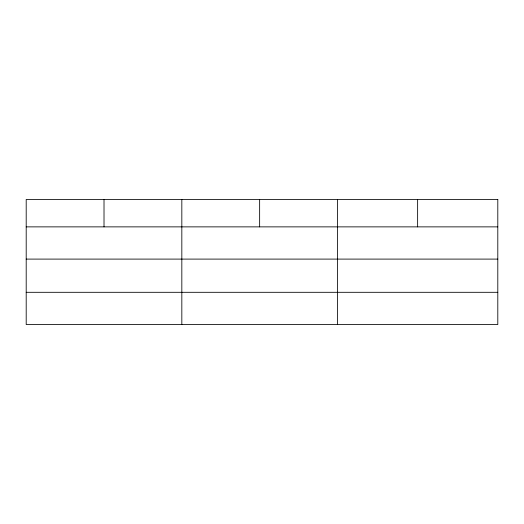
<?xml version="1.0" encoding="UTF-8"?>
<svg xmlns="http://www.w3.org/2000/svg" width="524" height="524" viewBox="0 0 524 524"><rect width="100%" height="100%" fill="white"/><g stroke="black" fill="none" stroke-linecap="round" stroke-linejoin="round"><path stroke-width="0.79" d="M26.2 226.872L497.8 226.872M26.2 259.098L497.8 259.098M26.2 292.307L497.8 292.307M417.628 199.467L417.628 226.872M337.456 199.467L337.456 324.533M259.642 199.467L259.642 226.872M181.828 199.467L181.828 324.533M104.014 199.467L104.014 226.872M497.8 199.467L26.2 199.467L26.2 324.533L497.8 324.533L497.8 199.467"/></g></svg>
